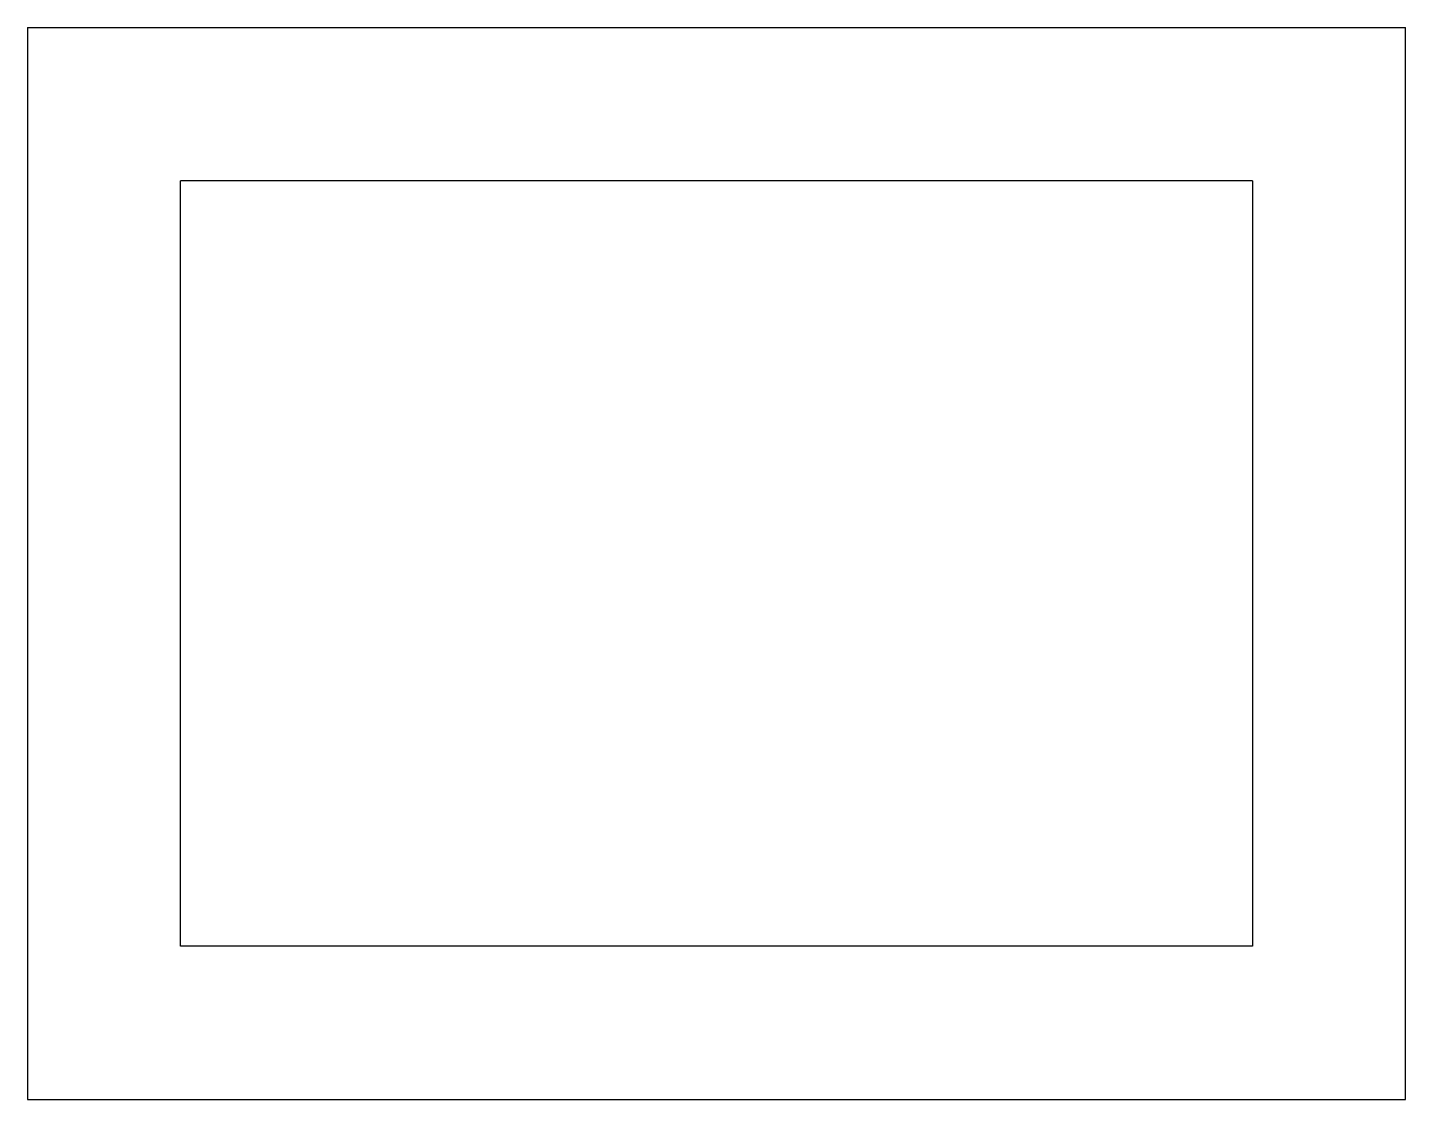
# Model space of a CAD drawing. Header units: centimetres. Extents: x 1 to 10, y 1 to 8.
import ezdxf

# ---------------------------------------------------------------- set-up
doc = ezdxf.new("R2010")
doc.units = ezdxf.units.CM
doc.layers.add('CUT', color=7, linetype='Continuous')

msp = doc.modelspace()

# ---------------------------------------------------------------- linework, layer by layer
at = {"layer": 'CUT'}
for p, q in [((1, 8), (10, 8)), ((1, 8), (1, 1)), ((10, 1), (10, 8)), ((2, 2), (2, 7)), ((9, 7), (2, 7)), ((9, 7), (9, 2)), ((9, 2), (2, 2)), ((1, 1), (10, 1))]:
    msp.add_line(p, q, dxfattribs=at)

doc.saveas('drawing.dxf')
